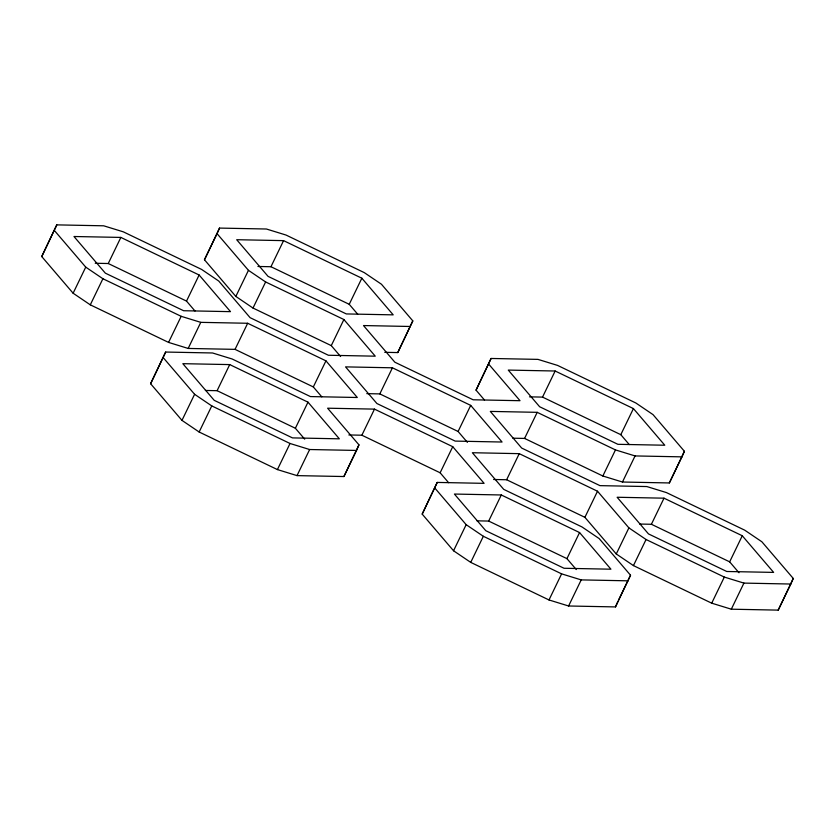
<?xml version="1.0" encoding="UTF-8"?>
<svg xmlns="http://www.w3.org/2000/svg" width="835" height="835" viewBox="0 0 835 835"><rect width="100%" height="100%" fill="white"/><g stroke="black" fill="none" stroke-linecap="round" stroke-linejoin="round"><path stroke-width="1.25" d="M321.799 396.844L313.323 386.939L235.052 349.364L188.167 348.445L168.566 342.413L90.295 304.838L73.125 293.221L41.75 256.564L56.79 224.876L103.686 225.805L123.288 231.827L201.559 269.402L218.728 281.03L250.103 317.676L328.374 355.251L375.259 356.18L343.895 319.534L265.624 281.959L248.454 270.331L217.079 233.675L219.511 228.08L266.407 229.009L286.008 235.042L364.269 272.617L381.449 284.234L412.814 320.89L397.773 352.579L384.747 352.318M41.75 256.564L56.79 224.876M484.519 400.059L476.044 390.154L491.084 358.465L537.98 359.384L557.582 365.417L635.852 402.992L653.022 414.619L684.387 451.265L681.965 456.86L635.07 455.931L615.468 449.908L537.197 412.333L490.302 411.404L521.677 448.061L599.947 485.636L646.833 486.555L666.434 492.587L744.705 530.162L761.875 541.779L793.25 578.436L790.818 584.03L743.922 583.101L724.321 577.079L646.06 539.504L628.891 527.877L597.516 491.23L519.245 453.655L472.349 452.727L503.724 489.373L581.995 526.948L599.165 538.575L630.54 575.231L615.489 606.92L568.593 605.991L548.992 599.958L470.731 562.383L453.551 550.766L422.186 514.11L437.227 482.421L484.123 483.35L452.747 446.694L374.487 409.119L327.591 408.2L358.956 444.846L356.535 450.441L343.916 476.534L297.02 475.616L277.418 469.583L199.148 432.008L181.978 420.381L150.613 383.735L165.654 352.046L212.549 352.975L232.151 358.998L310.422 396.573L357.307 397.502L325.942 360.845L247.671 323.27L200.776 322.352L181.174 316.319L102.903 278.744L85.734 267.127L54.369 230.47M340.607 356.514L331.276 345.627L253.005 308.052L235.835 296.425L204.46 259.768L219.511 228.08M150.613 383.735L165.654 352.046M343.916 476.534L358.956 444.846M397.773 352.579L412.814 320.89M422.186 514.11L437.227 482.421M476.044 390.154L491.084 358.465M615.489 606.92L617.921 601.325M512.857 438.198L524.578 438.427L602.849 476.002L622.451 482.025L669.346 482.954L684.387 451.265M493.6 479.488L506.626 479.749L584.897 517.324L616.272 553.97L633.441 565.598L711.712 603.173L731.314 609.195L778.21 610.124L793.25 578.436M73.125 293.221L85.734 267.127M95.221 263.265L108.247 263.516L120.856 237.422L199.127 274.997L230.502 311.653L183.606 310.724L105.335 273.149L73.971 236.503L120.856 237.422M90.295 304.838L102.903 278.744M204.46 259.768L217.079 233.675M194.993 310.996L186.518 301.091L199.127 274.997M168.566 342.413L181.174 316.319M188.167 348.445L200.776 322.352M235.835 296.425L248.454 270.331M181.978 420.381L194.597 394.287L163.222 357.641M257.931 266.469L270.958 266.73L283.576 240.637L361.847 278.212L393.212 314.858L346.316 313.929L268.056 276.364L236.681 239.708L283.576 240.637M253.005 308.052L265.624 281.959M235.052 349.364L247.671 323.27M205.379 390.456L217.1 390.686L229.719 364.592L307.99 402.167L339.354 438.824L292.469 437.895L214.198 400.32L182.823 363.674L229.719 364.592M199.148 432.008L211.766 405.914L194.597 394.287M357.704 314.211L349.228 304.305L361.847 278.212M331.276 345.627L343.895 319.534M313.323 386.939L325.942 360.845M304.702 439.158L295.371 428.261L307.99 402.167M277.418 469.583L290.037 443.489L309.639 449.522L356.535 450.441M297.02 475.616L309.639 449.522M366.795 393.64L379.821 393.901L392.429 367.807L470.7 405.382L502.075 442.028L455.179 441.099L376.909 403.524L345.544 366.878L392.429 367.807M348.842 434.962L361.868 435.212L374.487 409.119M467.412 442.362L458.091 431.476L470.7 405.382M448.614 482.693L440.139 472.787L452.747 446.694M453.551 550.766L466.17 524.672L434.795 488.016M529.505 396.844L542.531 397.105L555.15 371.011L633.421 408.586L664.785 445.232L617.9 444.314L539.629 406.739L508.254 370.082L555.15 371.011M524.578 438.427L537.197 412.333M506.626 479.749L519.245 453.655M476.952 520.831L488.684 521.071L501.292 494.978L579.563 532.553L610.938 569.199L564.042 568.27L485.772 530.695L454.397 494.049L501.292 494.978M470.731 562.383L483.34 536.289L466.17 524.672M629.277 444.585L620.802 434.68L633.421 408.586M602.849 476.002L615.468 449.908M584.897 517.324L597.516 491.23M576.275 569.533L566.944 558.636L579.563 532.553M548.992 599.958L561.611 573.864L581.212 579.897L628.108 580.826M622.451 482.025L635.07 455.931M568.593 605.991L581.212 579.897M616.272 553.97L628.891 527.877M669.346 482.954L681.965 456.86M639.673 524.046L651.394 524.276L664.013 498.182L742.273 535.757L773.648 572.403L726.753 571.484L648.482 533.909L617.117 497.253L664.013 498.182M633.441 565.598L646.06 539.504M618.474 600.188L630.54 575.231M738.985 572.747L729.665 561.851L742.273 535.757M711.712 603.173L724.321 577.079M731.314 609.195L743.922 583.101M778.21 610.124L790.818 584.03M410.382 326.485L363.496 325.556L394.861 362.213L473.132 399.788L520.028 400.706L488.652 364.06M270.958 266.73L349.228 304.305M542.531 397.105L620.802 434.68M108.247 263.516L186.518 301.091M379.821 393.901L458.091 431.476M651.394 524.276L729.665 561.851M361.868 435.212L440.139 472.787M217.1 390.686L295.371 428.261M488.684 521.071L566.944 558.636M211.766 405.914L290.037 443.489M483.34 536.289L561.611 573.864"/></g></svg>
